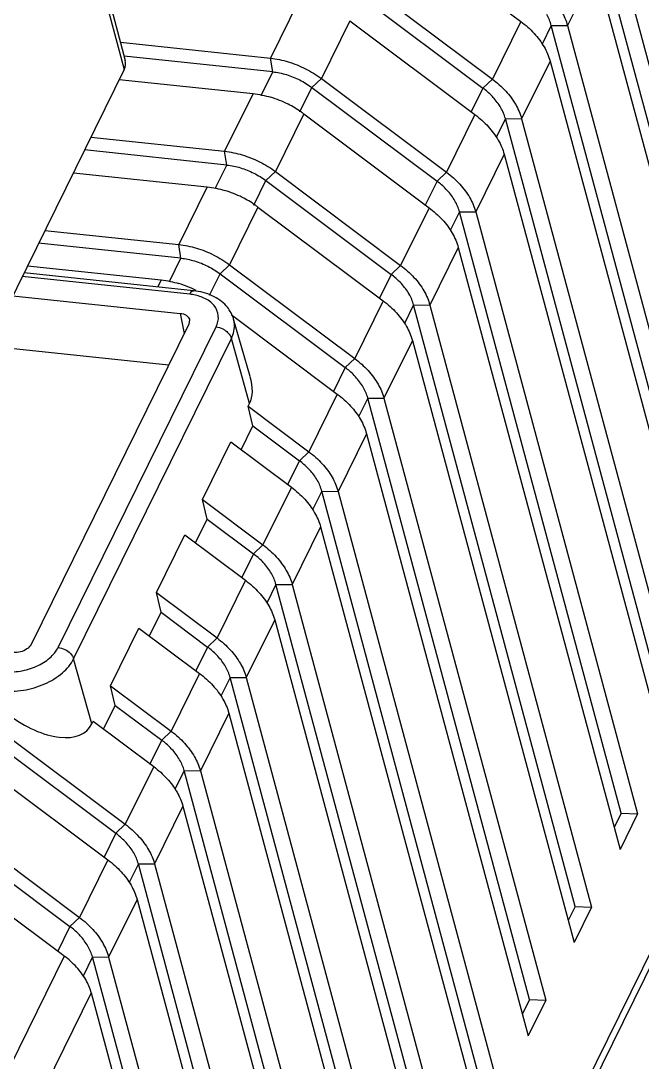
# Model space of a CAD drawing. Header units: millimetres. Extents: x 10368 to 13229, y -13270 to -11269.
# Drawn here: x 12241.08 to 12262.98, y -12165.09 to -12128.38 of the extents above; entities that cross this region are included whole.
import ezdxf

# ---------------------------------------------------------------- set-up
doc = ezdxf.new("R2010")
doc.units = ezdxf.units.MM

# ---------------------------------------------------------------- blocks, each defined once
blk = doc.blocks.new('u59')
at = {"color": 7, "linetype": 'Continuous'}
for p, q in [((-317.177, 69.942), (-234.061, 238.747)), ((-317.109, 69.585), (-234.008, 238.361)), ((-321.774, 143.214), (-319.437, 134.392)), ((-321.813, 142.879), (-319.478, 134.064)), ((-309.908, 139.069), (-305.498, 135.765)), ((-297.11, 117.703), (-302.806, 138.908)), ((-302.235, 138.903), (-296.533, 117.678)), ((-302.851, 137.652), (-303.852, 135.619)), ((-302.851, 137.652), (-297.149, 116.427)), ((-310.909, 137.037), (-306.499, 133.733)), ((-311.243, 136.719), (-306.832, 133.415)), ((-313.318, 136.502), (-314.319, 134.469)), ((-311.525, 135.785), (-312.526, 133.752)), ((-311.525, 135.785), (-307.115, 132.481)), ((-305.498, 135.765), (-306.499, 133.733)), ((-304.423, 135.624), (-304.749, 134.962)), ((-298.727, 114.419), (-304.423, 135.624)), ((-304.423, 135.624), (-303.852, 135.619)), ((-303.852, 135.619), (-298.15, 114.394)), ((-319.606, 135.028), (-314.319, 134.469)), ((-314.239, 133.986), (-319.476, 134.54)), ((-314.239, 133.986), (-314.319, 134.469)), ((-319.478, 134.064), (-324.663, 123.534)), ((-304.468, 134.367), (-305.469, 132.335)), ((-304.468, 134.367), (-298.766, 113.143)), ((-319.649, 133.716), (-314.935, 133.218)), ((-314.646, 133.159), (-314.239, 133.986)), ((-312.86, 133.435), (-312.526, 133.752)), ((-312.526, 133.752), (-308.116, 130.448)), ((-306.832, 133.415), (-306.499, 133.733)), ((-313.285, 132.572), (-312.86, 133.435)), ((-312.86, 133.435), (-308.449, 130.131)), ((-306.832, 133.415), (-307.258, 132.552)), ((-314.935, 133.218), (-315.936, 131.185)), ((-313.142, 132.501), (-314.143, 130.468)), ((-313.142, 132.501), (-308.732, 129.197)), ((-307.115, 132.481), (-308.116, 130.448)), ((-306.04, 132.34), (-306.366, 131.678)), ((-300.344, 111.135), (-306.04, 132.34)), ((-306.04, 132.34), (-305.469, 132.335)), ((-305.469, 132.335), (-299.767, 111.11)), ((-320.65, 131.683), (-315.936, 131.185)), ((-315.856, 130.702), (-320.872, 131.232)), ((-315.856, 130.702), (-315.936, 131.185)), ((-306.085, 131.083), (-307.086, 129.05)), ((-306.085, 131.083), (-300.383, 109.859)), ((-316.263, 129.875), (-315.856, 130.702)), ((-321.266, 130.432), (-316.552, 129.934)), ((-314.477, 130.151), (-314.143, 130.468)), ((-314.143, 130.468), (-309.733, 127.164)), ((-308.449, 130.131), (-308.116, 130.448)), ((-314.902, 129.287), (-314.477, 130.151)), ((-314.477, 130.151), (-310.067, 126.847)), ((-308.449, 130.131), (-308.875, 129.268)), ((-316.552, 129.934), (-317.553, 127.901)), ((-314.759, 129.217), (-315.76, 127.184)), ((-314.759, 129.217), (-310.349, 125.913)), ((-308.732, 129.197), (-309.733, 127.164)), ((-307.657, 129.055), (-307.983, 128.394)), ((-301.961, 107.85), (-307.657, 129.055)), ((-307.657, 129.055), (-307.086, 129.05)), ((-307.086, 129.05), (-301.384, 107.826)), ((-322.267, 128.399), (-317.553, 127.901)), ((-317.473, 127.418), (-322.489, 127.948)), ((-317.473, 127.418), (-317.553, 127.901)), ((-307.702, 127.799), (-308.703, 125.766)), ((-307.702, 127.799), (-302, 106.575)), ((-317.88, 126.591), (-317.473, 127.418)), ((-322.883, 127.148), (-318.169, 126.65)), ((-316.094, 126.867), (-315.76, 127.184)), ((-315.76, 127.184), (-311.35, 123.88)), ((-310.067, 126.847), (-309.733, 127.164)), ((-317.167, 126.146), (-323.07, 126.769)), ((-317.034, 126.269), (-323.005, 126.9)), ((-316.463, 126.117), (-316.094, 126.867)), ((-316.094, 126.867), (-311.684, 123.563)), ((-310.067, 126.847), (-310.492, 125.984)), ((-318.169, 126.65), (-318.291, 126.402)), ((-323.401, 126.096), (-317.499, 125.472)), ((-310.349, 125.913), (-311.35, 123.88)), ((-309.274, 125.771), (-309.6, 125.11)), ((-303.578, 104.566), (-309.274, 125.771)), ((-309.274, 125.771), (-308.703, 125.766)), ((-308.703, 125.766), (-303.001, 104.542)), ((-317.499, 125.472), (-317.357, 124.764)), ((-317.171, 125.243), (-317.194, 125.094)), ((-315.709, 125.433), (-311.966, 122.629)), ((-315.033, 123.242), (-315.619, 125.272)), ((-317.194, 125.094), (-322.757, 113.797)), ((-321.801, 113.696), (-316.238, 124.993)), ((-321.259, 113.293), (-315.696, 124.59)), ((-315.055, 122.293), (-315.696, 124.59)), ((-309.319, 124.515), (-310.32, 122.482)), ((-309.319, 124.515), (-303.617, 103.29)), ((-317.909, 123.644), (-324.277, 124.317)), ((-311.684, 123.563), (-311.35, 123.88)), ((-311.684, 123.563), (-312.109, 122.699)), ((-311.966, 122.629), (-312.967, 120.596)), ((-315.103, 122.196), (-315.055, 122.293)), ((-310.891, 122.487), (-311.217, 121.826)), ((-305.195, 101.282), (-310.891, 122.487)), ((-310.891, 122.487), (-310.32, 122.482)), ((-310.32, 122.482), (-304.618, 101.258)), ((-314.936, 121.504), (-315.103, 122.196)), ((-315.103, 122.196), (-312.967, 120.596)), ((-315.348, 120.667), (-314.936, 121.504)), ((-314.936, 121.504), (-313.301, 120.279)), ((-310.936, 121.231), (-311.937, 119.198)), ((-310.936, 121.231), (-305.234, 100.006)), ((-316.72, 118.912), (-315.719, 120.945)), ((-315.719, 120.945), (-313.583, 119.345)), ((-313.301, 120.279), (-312.967, 120.596)), ((-313.301, 120.279), (-313.726, 119.415)), ((-313.583, 119.345), (-314.584, 117.312)), ((-312.508, 119.203), (-312.834, 118.542)), ((-306.812, 97.998), (-312.508, 119.203)), ((-312.508, 119.203), (-311.937, 119.198)), ((-311.937, 119.198), (-306.235, 97.973)), ((-316.553, 118.22), (-316.72, 118.912)), ((-316.72, 118.912), (-314.584, 117.312)), ((-316.965, 117.383), (-316.553, 118.22)), ((-316.553, 118.22), (-314.918, 116.994)), ((-312.553, 117.947), (-313.554, 115.914)), ((-312.553, 117.947), (-306.851, 96.722)), ((-318.337, 115.628), (-317.336, 117.661)), ((-317.336, 117.661), (-315.2, 116.061)), ((-314.918, 116.994), (-314.584, 117.312)), ((-314.918, 116.994), (-315.343, 116.131)), ((-315.2, 116.061), (-316.201, 114.028)), ((-314.125, 115.919), (-314.451, 115.257)), ((-308.429, 94.714), (-314.125, 115.919)), ((-314.125, 115.919), (-313.554, 115.914)), ((-313.554, 115.914), (-307.852, 94.689)), ((-318.17, 114.935), (-318.337, 115.628)), ((-318.337, 115.628), (-316.201, 114.028)), ((-318.582, 114.099), (-318.17, 114.935)), ((-318.17, 114.935), (-316.535, 113.71)), ((-314.17, 114.663), (-315.171, 112.63)), ((-314.17, 114.663), (-308.468, 93.438)), ((-319.954, 112.344), (-318.953, 114.377)), ((-318.953, 114.377), (-316.817, 112.777)), ((-316.535, 113.71), (-316.201, 114.028)), ((-316.535, 113.71), (-316.96, 112.847)), ((-320.618, 110.996), (-321.259, 113.293)), ((-316.817, 112.777), (-317.818, 110.744)), ((-319.787, 111.651), (-319.954, 112.344)), ((-319.954, 112.344), (-317.818, 110.744)), ((-315.742, 112.635), (-316.068, 111.973)), ((-310.046, 91.43), (-315.742, 112.635)), ((-315.742, 112.635), (-315.171, 112.63)), ((-315.171, 112.63), (-309.469, 91.405)), ((-320.199, 110.815), (-319.787, 111.651)), ((-319.787, 111.651), (-318.152, 110.426)), ((-315.787, 111.379), (-316.788, 109.346)), ((-315.787, 111.379), (-310.086, 90.154)), ((-320.57, 111.093), (-320.618, 110.996)), ((-320.57, 111.093), (-318.434, 109.493)), ((-323.845, 110.764), (-319.435, 107.46)), ((-318.152, 110.426), (-317.818, 110.744)), ((-324.179, 110.446), (-319.769, 107.142)), ((-318.152, 110.426), (-318.577, 109.563)), ((-324.461, 109.512), (-320.051, 106.208)), ((-318.434, 109.493), (-319.435, 107.46)), ((-317.359, 109.351), (-317.685, 108.689)), ((-311.663, 88.146), (-317.359, 109.351)), ((-317.359, 109.351), (-316.788, 109.346)), ((-316.788, 109.346), (-311.086, 88.121)), ((-317.404, 108.095), (-318.405, 106.062)), ((-317.404, 108.095), (-311.703, 86.87)), ((-301.961, 107.85), (-302.208, 107.348)), ((-301.384, 107.826), (-302, 106.575)), ((-301.961, 107.85), (-301.384, 107.826)), ((-325.462, 107.479), (-321.052, 104.176)), ((-319.769, 107.142), (-319.435, 107.46)), ((-325.796, 107.162), (-321.386, 103.858)), ((-319.769, 107.142), (-320.194, 106.279)), ((-326.108, 106.203), (-321.698, 102.899)), ((-320.051, 106.208), (-321.052, 104.176)), ((-318.976, 106.067), (-319.302, 105.405)), ((-313.28, 84.862), (-318.976, 106.067)), ((-318.976, 106.067), (-318.405, 106.062)), ((-318.405, 106.062), (-312.704, 84.837)), ((-319.021, 104.81), (-320.022, 102.778)), ((-319.021, 104.81), (-313.32, 83.586)), ((-303.578, 104.566), (-303.825, 104.064)), ((-303.001, 104.542), (-303.617, 103.29)), ((-303.578, 104.566), (-303.001, 104.542)), ((-321.386, 103.858), (-321.052, 104.176)), ((-321.386, 103.858), (-321.826, 102.963)), ((-321.586, 102.816), (-324.361, 97.183)), ((-321.698, 102.899), (-321.642, 102.858)), ((-321.642, 102.858), (-321.586, 102.816)), ((-320.593, 102.783), (-320.924, 102.11)), ((-314.897, 81.578), (-320.593, 102.783)), ((-320.593, 102.783), (-320.022, 102.778)), ((-320.022, 102.778), (-314.321, 81.553)), ((-320.637, 101.522), (-323.418, 95.874)), ((-320.637, 101.522), (-314.937, 80.302)), ((-305.195, 101.282), (-305.442, 100.78)), ((-304.618, 101.258), (-305.234, 100.006)), ((-305.195, 101.282), (-304.618, 101.258))]:
    blk.add_line(p, q, dxfattribs=at)
for centre, radius, start, end in [((-315.395, 129.492), 3.758, 63.1887, 73.2286), ((-315.396, 129.481), 3.769, 55.1466, 63.2537), ((-315.326, 129.585), 3.643, 53.164, 55.115), ((-317.012, 126.208), 3.758, 63.1887, 73.2286), ((-317.013, 126.197), 3.769, 55.1466, 63.2537), ((-316.943, 126.301), 3.643, 53.164, 55.115), ((-318.629, 122.924), 3.758, 63.1887, 73.2286), ((-317.368, 124.235), 1.921, 81.0951, 83.9881), ((-316.67, 124.969), 1.094, 16.1056, 19.154)]:
    blk.add_arc(centre, radius, start, end, dxfattribs=at)
for centre, major_axis, ratio, start_param, end_param in [((-320.411, 134.162), (0.978, 0.211), 0.643936, -0.472107, 0.029478), ((-317.316, 123.987), (2.149, -1.864), 0.522124, 0.136328, 0.678734), ((-322.878, 112.69), (2.149, -1.864), 0.522124, -1.44033, 0.136328)]:
    blk.add_ellipse(centre, major_axis=major_axis, ratio=ratio, start_param=start_param, end_param=end_param, dxfattribs=at)
for points, start_tangent, end_tangent in [([(-304.882, 137.017), (-304.412, 136.592), (-304.061, 136.116), (-303.851, 135.619)], (0.800328, -0.599562), (0.259432, -0.965761)), ([(-304.423, 135.624), (-304.584, 136.006)], (-0.259432, 0.965761), (-0.498571, 0.866849)), ([(-305.498, 135.765), (-305.028, 135.341)], (0.800328, -0.599562), (0.673612, -0.739085)), ([(-305.028, 135.341), (-304.677, 134.865)], (0.673612, -0.739085), (0.498589, -0.866839)), ([(-304.677, 134.865), (-304.467, 134.367)], (0.498589, -0.866839), (0.259432, -0.965761)), ([(-314.319, 134.469), (-313.695, 134.342), (-313.084, 134.098), (-312.526, 133.752)], (0.994465, -0.105072), (0.800328, -0.599562)), ([(-314.239, 133.986), (-313.759, 133.888), (-313.289, 133.701), (-312.86, 133.435)], (0.994465, -0.105072), (0.800328, -0.599562)), ([(-306.499, 133.733), (-306.029, 133.308), (-305.678, 132.832), (-305.468, 132.335)], (0.800328, -0.599562), (0.259432, -0.965761)), ([(-306.519, 133.14), (-306.832, 133.415)], (-0.694739, 0.719262), (-0.800328, 0.599562)), ([(-314.935, 133.218), (-314.311, 133.091)], (0.994465, -0.105072), (0.957663, -0.28789)), ([(-306.201, 132.722), (-306.471, 133.088), (-306.519, 133.14)], (-0.498571, 0.866849), (-0.694739, 0.719262)), ([(-306.04, 132.34), (-306.201, 132.722)], (-0.259432, 0.965761), (-0.498571, 0.866849)), ([(-307.115, 132.481), (-306.645, 132.057)], (0.800328, -0.599562), (0.673612, -0.739085)), ([(-306.645, 132.057), (-306.294, 131.581)], (0.673612, -0.739085), (0.498589, -0.866839)), ([(-306.294, 131.581), (-306.084, 131.083)], (0.498589, -0.866839), (0.259432, -0.965761)), ([(-315.936, 131.185), (-315.312, 131.058), (-314.701, 130.814), (-314.143, 130.468)], (0.994465, -0.105072), (0.800328, -0.599562)), ([(-315.856, 130.702), (-315.376, 130.604), (-314.906, 130.416), (-314.477, 130.151)], (0.994465, -0.105072), (0.800328, -0.599562)), ([(-308.116, 130.448), (-307.646, 130.024), (-307.295, 129.548), (-307.085, 129.05)], (0.800328, -0.599562), (0.259432, -0.965761)), ([(-308.136, 129.855), (-308.449, 130.131)], (-0.694739, 0.719262), (-0.800328, 0.599562)), ([(-316.552, 129.934), (-315.928, 129.807)], (0.994465, -0.105072), (0.957663, -0.28789)), ([(-307.818, 129.438), (-308.088, 129.804), (-308.136, 129.855)], (-0.498571, 0.866849), (-0.694739, 0.719262)), ([(-307.657, 129.055), (-307.818, 129.438)], (-0.259432, 0.965761), (-0.498571, 0.866849)), ([(-308.732, 129.197), (-308.262, 128.773)], (0.800328, -0.599562), (0.673612, -0.739085)), ([(-308.262, 128.773), (-307.911, 128.296)], (0.673612, -0.739085), (0.498589, -0.866839)), ([(-307.911, 128.296), (-307.701, 127.799)], (0.498589, -0.866839), (0.259432, -0.965761)), ([(-317.553, 127.901), (-316.929, 127.774), (-316.318, 127.53), (-315.76, 127.184)], (0.994465, -0.105072), (0.800328, -0.599562)), ([(-317.473, 127.418), (-316.993, 127.32), (-316.523, 127.132), (-316.094, 126.867)], (0.994465, -0.105072), (0.800328, -0.599562)), ([(-309.733, 127.164), (-309.263, 126.74), (-308.912, 126.264), (-308.702, 125.766)], (0.800328, -0.599562), (0.259432, -0.965761)), ([(-309.753, 126.571), (-310.067, 126.847)], (-0.694739, 0.719262), (-0.800328, 0.599562)), ([(-318.169, 126.65), (-317.545, 126.523)], (0.994465, -0.105072), (0.957663, -0.28789)), ([(-309.435, 126.154), (-309.705, 126.52), (-309.753, 126.571)], (-0.498571, 0.866849), (-0.694739, 0.719262)), ([(-317.167, 126.146), (-317.079, 126.258), (-317.035, 126.263)], (0.441734, 0.897146), (0.994224, -0.107327)), ([(-316.157, 125.385), (-316.306, 125.746), (-316.664, 126.014), (-317.071, 126.133)], (-0.089221, 0.996012), (-0.987893, 0.155138)), ([(-316.371, 126.093), (-317.034, 126.269)], (-0.907376, 0.42032), (-0.994465, 0.105072)), ([(-315.878, 125.736), (-316.371, 126.093)], (-0.664799, 0.747022), (-0.907376, 0.42032)), ([(-309.274, 125.771), (-309.435, 126.154)], (-0.259432, 0.965761), (-0.498571, 0.866849)), ([(-315.637, 125.328), (-315.878, 125.736)], (-0.327973, 0.944687), (-0.664799, 0.747022)), ([(-310.349, 125.913), (-309.879, 125.489)], (0.800328, -0.599562), (0.673612, -0.739085)), ([(-317.499, 125.472), (-317.287, 125.404), (-317.176, 125.265), (-317.171, 125.243)], (0.994465, -0.105072), (0.166885, -0.985976)), ([(-316.238, 124.993), (-316.157, 125.385)], (0.441734, 0.897146), (-0.089221, 0.996012)), ([(-315.696, 124.59), (-315.589, 125.114), (-315.62, 125.272)], (0.441734, 0.897146), (-0.284383, 0.958711)), ([(-309.879, 125.489), (-309.528, 125.012)], (0.673612, -0.739085), (0.498589, -0.866839)), ([(-316.238, 124.993), (-316.002, 124.923), (-315.917, 124.873)], (0.994465, -0.105072), (0.82529, -0.564709)), ([(-315.917, 124.873), (-315.805, 124.776)], (0.82529, -0.564709), (0.675265, -0.737575)), ([(-309.528, 125.012), (-309.318, 124.515)], (0.498589, -0.866839), (0.259432, -0.965761)), ([(-315.805, 124.776), (-315.696, 124.59)], (0.675265, -0.737575), (0.268877, -0.963175)), ([(-311.35, 123.88), (-310.88, 123.456), (-310.529, 122.979), (-310.319, 122.482)], (0.800328, -0.599562), (0.259432, -0.965761)), ([(-311.37, 123.287), (-311.684, 123.563)], (-0.694739, 0.719262), (-0.800328, 0.599562)), ([(-311.052, 122.87), (-311.322, 123.236), (-311.37, 123.287)], (-0.498571, 0.866849), (-0.694739, 0.719262)), ([(-311.966, 122.629), (-311.496, 122.204)], (0.800328, -0.599562), (0.673612, -0.739085)), ([(-310.891, 122.487), (-311.052, 122.87)], (-0.259432, 0.965761), (-0.498571, 0.866849)), ([(-311.496, 122.204), (-311.145, 121.728)], (0.673612, -0.739085), (0.498589, -0.866839)), ([(-311.145, 121.728), (-310.936, 121.231)], (0.498589, -0.866839), (0.259432, -0.965761)), ([(-312.967, 120.596), (-312.497, 120.172), (-312.146, 119.695), (-311.936, 119.198)], (0.800328, -0.599562), (0.259432, -0.965761)), ([(-312.987, 120.003), (-313.301, 120.279)], (-0.694739, 0.719262), (-0.800328, 0.599562)), ([(-312.669, 119.586), (-312.939, 119.952), (-312.987, 120.003)], (-0.498571, 0.866849), (-0.694739, 0.719262)), ([(-313.583, 119.345), (-313.113, 118.92)], (0.800328, -0.599562), (0.673612, -0.739085)), ([(-312.508, 119.203), (-312.669, 119.586)], (-0.259432, 0.965761), (-0.498571, 0.866849)), ([(-313.113, 118.92), (-312.762, 118.444)], (0.673612, -0.739085), (0.498589, -0.866839)), ([(-312.762, 118.444), (-312.553, 117.947)], (0.498589, -0.866839), (0.259432, -0.965761)), ([(-314.584, 117.312), (-314.114, 116.887), (-313.763, 116.411), (-313.553, 115.914)], (0.800328, -0.599562), (0.259432, -0.965761)), ([(-314.604, 116.719), (-314.918, 116.994)], (-0.694739, 0.719262), (-0.800328, 0.599562)), ([(-314.286, 116.301), (-314.556, 116.668), (-314.604, 116.719)], (-0.498571, 0.866849), (-0.694739, 0.719262)), ([(-315.2, 116.061), (-314.73, 115.636)], (0.800328, -0.599562), (0.673612, -0.739085)), ([(-314.125, 115.919), (-314.286, 116.301)], (-0.259432, 0.965761), (-0.498571, 0.866849)), ([(-314.73, 115.636), (-314.379, 115.16)], (0.673612, -0.739085), (0.498589, -0.866839)), ([(-314.379, 115.16), (-314.17, 114.663)], (0.498589, -0.866839), (0.259432, -0.965761)), ([(-316.201, 114.028), (-315.731, 113.603), (-315.38, 113.127), (-315.171, 112.63)], (0.800328, -0.599562), (0.259432, -0.965761)), ([(-323.716, 112.844), (-323.139, 112.862), (-322.566, 113.032), (-322.095, 113.327), (-321.801, 113.696)], (0.994465, -0.105072), (0.441734, 0.897146)), ([(-322.757, 113.797), (-322.9, 113.64), (-323.13, 113.537), (-323.385, 113.518)], (-0.441734, -0.897146), (-0.994465, 0.105072)), ([(-321.801, 113.696), (-321.565, 113.625), (-321.367, 113.479), (-321.259, 113.293)], (0.994465, -0.105072), (0.268877, -0.963175)), ([(-316.221, 113.435), (-316.535, 113.71)], (-0.694739, 0.719262), (-0.800328, 0.599562)), ([(-323.801, 112.162), (-323.029, 112.187), (-322.275, 112.411), (-321.653, 112.799), (-321.259, 113.293)], (0.994465, -0.105072), (0.441734, 0.897146)), ([(-315.903, 113.017), (-316.173, 113.384), (-316.221, 113.435)], (-0.498571, 0.866849), (-0.694739, 0.719262)), ([(-316.817, 112.777), (-316.347, 112.352)], (0.800328, -0.599562), (0.673612, -0.739085)), ([(-315.742, 112.635), (-315.903, 113.017)], (-0.259432, 0.965761), (-0.498571, 0.866849)), ([(-316.347, 112.352), (-315.996, 111.876)], (0.673612, -0.739085), (0.498589, -0.866839)), ([(-315.996, 111.876), (-315.787, 111.379)], (0.498589, -0.866839), (0.259432, -0.965761)), ([(-317.818, 110.744), (-317.348, 110.319), (-316.997, 109.843), (-316.788, 109.346)], (0.800328, -0.599562), (0.259432, -0.965761)), ([(-317.838, 110.151), (-318.152, 110.426)], (-0.694739, 0.719262), (-0.800328, 0.599562)), ([(-317.52, 109.733), (-317.79, 110.1), (-317.838, 110.151)], (-0.498571, 0.866849), (-0.694739, 0.719262)), ([(-318.434, 109.493), (-317.964, 109.068)], (0.800328, -0.599562), (0.673612, -0.739085)), ([(-317.359, 109.351), (-317.52, 109.733)], (-0.259432, 0.965761), (-0.498571, 0.866849)), ([(-317.964, 109.068), (-317.613, 108.592)], (0.673612, -0.739085), (0.498589, -0.866839)), ([(-317.613, 108.592), (-317.404, 108.095)], (0.498589, -0.866839), (0.259432, -0.965761)), ([(-319.435, 107.46), (-318.965, 107.035), (-318.614, 106.559), (-318.405, 106.062)], (0.800328, -0.599562), (0.259432, -0.965761)), ([(-319.455, 106.867), (-319.769, 107.142)], (-0.694739, 0.719262), (-0.800328, 0.599562)), ([(-319.137, 106.449), (-319.407, 106.815), (-319.455, 106.867)], (-0.498571, 0.866849), (-0.694739, 0.719262)), ([(-320.051, 106.208), (-319.581, 105.784)], (0.800328, -0.599562), (0.673612, -0.739085)), ([(-318.976, 106.067), (-319.137, 106.449)], (-0.259432, 0.965761), (-0.498571, 0.866849)), ([(-319.581, 105.784), (-319.23, 105.308)], (0.673612, -0.739085), (0.498589, -0.866839)), ([(-319.23, 105.308), (-319.021, 104.81)], (0.498589, -0.866839), (0.259432, -0.965761)), ([(-321.052, 104.176), (-320.582, 103.751), (-320.231, 103.275), (-320.022, 102.778)], (0.800328, -0.599562), (0.259432, -0.965761)), ([(-321.076, 103.587), (-321.386, 103.858)], (-0.696374, 0.717679), (-0.800328, 0.599562)), ([(-320.754, 103.165), (-321.024, 103.531), (-321.076, 103.587)], (-0.498571, 0.866849), (-0.696374, 0.717679)), ([(-320.593, 102.783), (-320.754, 103.165)], (-0.259432, 0.965761), (-0.498571, 0.866849)), ([(-321.155, 102.423), (-321.586, 102.816)], (-0.672207, 0.740363), (-0.798175, 0.602426)), ([(-320.832, 101.984), (-321.155, 102.423)], (-0.498682, 0.866785), (-0.672207, 0.740363)), ([(-320.637, 101.522), (-320.832, 101.984)], (-0.259432, 0.965761), (-0.498682, 0.866785))]:
    blk.add_spline(points, degree=3, dxfattribs=dict(at, start_tangent=start_tangent, end_tangent=end_tangent))

msp = doc.modelspace()

# ---------------------------------------------------------------- block references
msp.add_blockref('u59', (12564.199, -12264.161))

doc.saveas('drawing.dxf')
